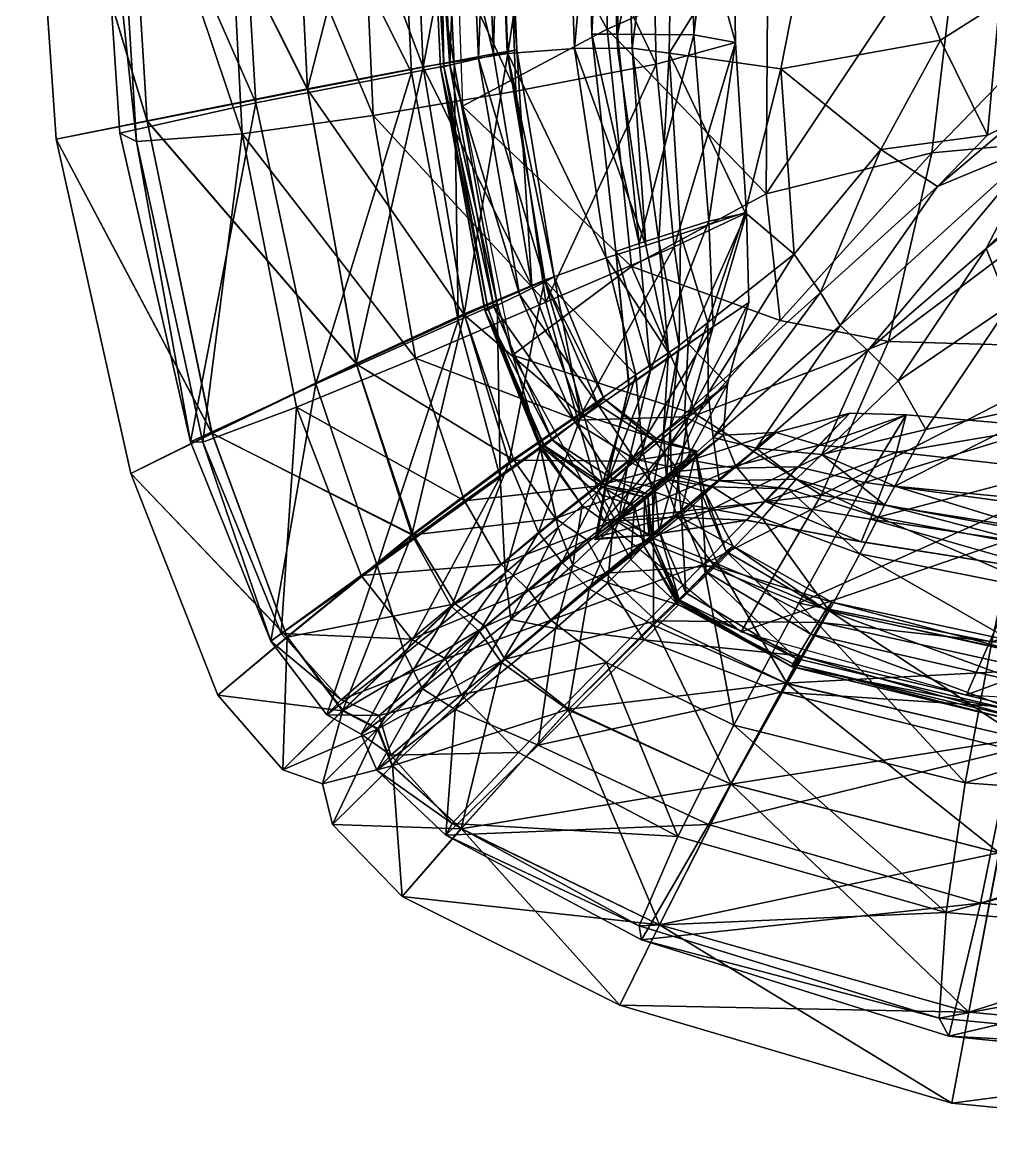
# Model space of a CAD drawing. Header units: centimetres. Extents: x -297 to 297, y -292 to 292.
# Drawn here: x -296.33 to -286.22, y -291.44 to -279.73 of the extents above; entities that cross this region are included whole.
import ezdxf

# ---------------------------------------------------------------- set-up
doc = ezdxf.new("R2010")
doc.units = ezdxf.units.CM
doc.layers.add('fabric', color=7, linetype='Continuous', true_color=0xe499b8)

msp = doc.modelspace()

# ---------------------------------------------------------------- meshes
at = {"layer": 'fabric', "color": 213, "true_color": 0xe158c7}
mesh = msp.add_polyface(dxfattribs=at)
corners = [(-292.191, -271.296, 201.486), (-292.146, -276.379, 200.921), (-292.146, -276.379, 210.553), (-292.191, -271.296, 211.243), (-292.191, -271.296, 189.473), (-292.146, -276.379, 189.075), (-292.146, -276.379, 176.753), (-292.191, -271.296, 176.959), (-292.191, -271.296, 164.869), (-292.146, -276.379, 164.869), (-292.832, -276.921, 225.271), (-292.868, -271.87, 226.101), (-294.273, -271.807, 225.261), (-294.241, -276.934, 224.418), (-291.303, -276.839, 225.52), (-292.146, -276.379, 216.23), (-292.191, -271.296, 216.988), (-292.109, -276.376, 218.998), (-292.154, -271.295, 219.788), (-295.435, -271.649, 223.676), (-295.393, -276.85, 222.827), (-295.643, -271.474, 222.079), (-295.59, -276.706, 221.232), (-294.133, -276.538, 220.37), (-294.184, -271.365, 221.203), (-292.456, -276.405, 220.005), (-292.502, -271.309, 220.821), (-292.146, -276.379, 154.331), (-292.191, -271.296, 154.126), (-292.043, -276.369, 143.711), (-292.087, -271.293, 143.383), (-295.336, -271.365, 116.19), (-295.284, -276.581, 116.343), (-293.551, -276.456, 117.836), (-293.597, -271.321, 117.683), (-296.329, -271.39, 114.199), (-296.273, -276.652, 114.352), (-291.997, -276.368, 219.902), (-291.821, -280.169, 219.358), (-292.041, -271.293, 220.707), (-292.352, -271.291, 118.181), (-292.309, -276.368, 118.334), (-291.564, -276.316, 118.378), (-292.352, -271.291, 110.214), (-292.31, -276.366, 110.367), (-293.551, -276.453, 110.865), (-293.597, -271.321, 110.712), (-295.284, -276.579, 112.36), (-295.336, -271.364, 112.207)]
mesh.append_faces([[corners[k] for k in face] for face in [(0, 1, 2), (2, 3, 0), (1, 0, 4), (4, 5, 1), (6, 7, 8), (8, 9, 6), (7, 6, 5), (5, 4, 7), (10, 11, 12), (12, 13, 10), (11, 10, 14), (15, 16, 3), (3, 2, 15), (16, 15, 17), (17, 18, 16), (19, 20, 13), (13, 12, 19), (20, 19, 21), (21, 22, 20), (23, 22, 21), (21, 24, 23), (25, 23, 24), (24, 26, 25), (27, 9, 8), (8, 28, 27), (29, 27, 28), (28, 30, 29), (31, 32, 33), (33, 34, 31), (32, 31, 35), (35, 36, 32), (25, 37, 38), (37, 25, 26), (26, 39, 37), (39, 18, 17), (40, 41, 42), (41, 40, 34), (34, 33, 41), (43, 44, 45), (45, 46, 43), (47, 36, 35), (35, 48, 47), (45, 47, 48), (48, 46, 45)]], dxfattribs={"vtx2": -1, "color": 213})
mesh = msp.add_polyface(dxfattribs=at)
corners = [(-291.303, -276.839, 225.52), (-291.344, -271.86, 226.335), (-292.868, -271.87, 226.101), (-289.824, -271.797, 226.106), (-289.789, -276.712, 225.299), (-288.933, -276.558, 224.427), (-288.962, -271.672, 225.232), (-291.929, -280.192, 218.464), (-292.109, -276.376, 218.998), (-292.146, -276.379, 216.23), (-290.382, -279.857, 219.55), (-290.481, -276.217, 220.104), (-290.481, -276.217, 220.352), (-290.515, -271.238, 221.174), (-290.239, -271.297, 221.888), (-290.206, -276.26, 221.069), (-290.382, -279.856, 219.795), (-289.381, -276.39, 222.722), (-289.411, -271.474, 223.533), (-289.318, -279.863, 222.178), (-290.116, -279.857, 220.514), (-291.865, -280.179, 143.932), (-292.043, -276.369, 143.711), (-291.734, -276.339, 131.578), (-291.776, -271.282, 131.295), (-292.087, -271.293, 143.383), (-291.464, -271.271, 121.68), (-291.424, -276.309, 121.867), (-291.567, -280.111, 131.768), (-292.146, -276.379, 154.331), (-291.26, -280.056, 110.486), (-291.409, -276.323, 110.367), (-290.699, -276.328, 110.369), (-290.742, -271.273, 110.215), (-290.285, -271.278, 110.669), (-290.239, -276.351, 110.824), (-290.564, -280.006, 110.486), (-288.544, -279.064, 223.228), (-288.424, -275.503, 224.065), (-290.236, -276.164, 222.237), (-290.177, -271.266, 223.152), (-291.837, -271.805, 221.202), (-291.866, -276.832, 220.356), (-290.224, -279.802, 221.551), (-290.085, -276.358, 112.186), (-290.132, -271.28, 112.031), (-289.608, -271.333, 113.394), (-289.519, -276.576, 113.556), (-289.963, -280.001, 112.302), (-290.114, -280.002, 110.94), (-291.997, -276.368, 219.902), (-292.041, -271.293, 220.707), (-291.409, -280.062, 118.477), (-291.564, -276.316, 118.378), (-292.309, -276.368, 118.334), (-291.45, -271.275, 110.214), (-292.31, -276.366, 110.367), (-292.144, -280.195, 110.486), (-291.318, -276.299, 118.511), (-291.357, -271.267, 118.358), (-291.167, -280.018, 118.611)]
mesh.append_faces([[corners[k] for k in face] for face in [(0, 1, 2), (3, 4, 5), (5, 6, 3), (4, 3, 1), (1, 0, 4), (7, 8, 9), (10, 11, 12), (13, 12, 11), (14, 15, 12), (16, 12, 15), (17, 18, 6), (6, 5, 17), (19, 17, 5), (20, 15, 17), (18, 17, 15), (15, 14, 18), (21, 22, 23), (24, 23, 22), (22, 25, 24), (26, 27, 23), (28, 23, 27), (29, 22, 21), (30, 31, 32), (33, 32, 31), (34, 35, 32), (36, 32, 35), (37, 38, 39), (40, 39, 38), (39, 40, 41), (41, 42, 39), (43, 39, 42), (44, 45, 46), (46, 47, 44), (48, 44, 47), (49, 35, 44), (45, 44, 35), (50, 8, 7), (8, 50, 51), (52, 53, 54), (55, 31, 56), (57, 56, 31), (58, 27, 26), (53, 58, 59), (58, 53, 52), (27, 58, 60)]], dxfattribs={"vtx2": -1, "color": 213})
mesh = msp.add_polyface(dxfattribs=at)
corners = [(-283.192, -280.291, 114.248), (-280.786, -280.599, 113.982), (-281.185, -281.278, 113.989), (-285.98, -276.077, 114.001), (-285.925, -279.287, 114.229), (-286.127, -279.528, 114.268), (-286.44, -276.407, 114.01), (-285.318, -275.673, 113.993), (-285.004, -278.353, 114.254), (-280.666, -277.444, 114.202), (-279.737, -278.56, 113.965), (-283.83, -278.014, 226.117), (-280.129, -277.75, 227.476), (-279.641, -273.988, 229.042), (-286.249, -274.859, 225.789), (-288.424, -275.503, 224.065), (-288.544, -279.064, 223.228), (-286.524, -278.459, 224.725), (-283.418, -274.323, 227.438), (-286.832, -281.094, 223.672), (-284.365, -280.87, 224.752), (-288.564, -281.523, 222.476), (-280.755, -280.725, 225.851), (-289.574, -280.055, 113.666), (-288.408, -280.218, 114.127), (-288.782, -281.717, 114.184), (-287.822, -277.23, 114.033), (-286.741, -279.918, 114.247), (-287.366, -281.061, 114.326), (-289.519, -276.576, 113.556), (-284.265, -280.129, 114.815), (-285.254, -281.221, 114.649), (-285.47, -281.315, 114.783), (-285.694, -280.997, 115.42), (-284.083, -281.24, 114.223), (-285.896, -280.568, 114.652), (-284.839, -279.531, 114.818), (-285.981, -280.775, 114.785), (-281.14, -276.862, 114.8), (-281.398, -276.555, 115.189), (-281.68, -276.27, 114.801), (-282.24, -275.722, 114.207), (-286.253, -280.911, 114.661)]
mesh.append_faces([[corners[k] for k in face] for face in [(0, 1, 2), (3, 4, 5), (5, 6, 3), (4, 3, 7), (7, 8, 4), (9, 10, 1), (1, 0, 9), (11, 12, 13), (14, 15, 16), (16, 17, 14), (17, 11, 18), (19, 20, 11), (11, 17, 19), (21, 19, 17), (17, 16, 21), (20, 22, 12), (12, 11, 20), (23, 24, 25), (26, 6, 5), (5, 27, 26), (24, 26, 27), (27, 28, 24), (26, 24, 23), (23, 29, 26), (30, 31, 32), (32, 33, 30), (31, 30, 0), (0, 34, 31), (35, 4, 8), (8, 36, 35), (37, 35, 36), (36, 33, 37), (35, 37, 5), (5, 4, 35), (38, 9, 0), (0, 30, 38), (39, 38, 30), (30, 33, 39), (40, 39, 33), (33, 36, 40), (41, 40, 36), (36, 8, 41), (42, 27, 5), (5, 37, 42), (28, 27, 42)]], dxfattribs={"vtx2": -1, "color": 213})
mesh = msp.add_polyface(dxfattribs=at)
corners = [(-289.789, -276.712, 225.299), (-289.71, -280.168, 224.754), (-288.884, -279.944, 223.891), (-288.933, -276.558, 224.427), (-291.303, -276.839, 225.52), (-291.177, -280.45, 224.957), (-289.524, -282.077, 224.453), (-288.769, -281.722, 223.61), (-290.865, -282.656, 224.626), (-290.131, -282.124, 219.503), (-290.131, -282.13, 219.266), (-290.382, -279.857, 219.55), (-290.382, -279.856, 219.795), (-289.889, -282.043, 220.219), (-290.116, -279.857, 220.514), (-289.163, -281.81, 221.893), (-289.318, -279.863, 222.178), (-290.481, -276.217, 220.352), (-290.206, -276.26, 221.069), (-289.381, -276.39, 222.722), (-291.865, -280.179, 143.932), (-291.567, -280.111, 131.768), (-291.138, -282.573, 131.861), (-291.269, -280.043, 121.99), (-290.869, -282.441, 122.045), (-291.424, -276.309, 121.867), (-290.232, -282.191, 110.576), (-290.878, -282.424, 110.583), (-291.26, -280.056, 110.486), (-290.564, -280.006, 110.486), (-289.82, -282.062, 111.024), (-290.114, -280.002, 110.94), (-290.699, -276.328, 110.369), (-290.239, -276.351, 110.824), (-290.224, -279.802, 221.551), (-289.97, -282.283, 221.027), (-288.564, -281.523, 222.476), (-288.544, -279.064, 223.228), (-291.733, -280.608, 219.786), (-290.236, -276.164, 222.237), (-291.866, -276.832, 220.356), (-288.782, -281.717, 114.184), (-289.457, -281.943, 113.742), (-289.574, -280.055, 113.666), (-289.519, -276.576, 113.556), (-289.963, -280.001, 112.302), (-290.085, -276.358, 112.186), (-289.682, -282.019, 112.384), (-291.011, -282.486, 118.518), (-291.409, -280.062, 118.477), (-292.143, -280.2, 118.433), (-290.778, -282.391, 118.653), (-291.167, -280.018, 118.611), (-291.318, -276.299, 118.511)]
mesh.append_faces([[corners[k] for k in face] for face in [(0, 1, 2), (2, 3, 0), (1, 0, 4), (4, 5, 1), (6, 7, 2), (2, 1, 6), (1, 5, 8), (9, 10, 11), (11, 12, 9), (13, 9, 12), (12, 14, 13), (15, 16, 2), (16, 15, 13), (13, 14, 16), (17, 12, 11), (18, 14, 12), (3, 2, 16), (19, 16, 14), (20, 21, 22), (21, 23, 24), (25, 23, 21), (26, 27, 28), (28, 29, 26), (30, 26, 29), (29, 31, 30), (32, 29, 28), (33, 31, 29), (34, 35, 36), (36, 37, 34), (35, 34, 38), (39, 34, 37), (40, 38, 34), (41, 42, 43), (44, 43, 45), (46, 45, 31), (47, 45, 43), (43, 42, 47), (45, 47, 30), (30, 31, 45), (48, 49, 50), (51, 24, 23), (23, 52, 51), (52, 49, 48), (49, 52, 53), (52, 23, 25)]], dxfattribs={"vtx2": -1, "color": 213})
mesh = msp.add_polyface(dxfattribs=at)
corners = [(-292.146, -276.379, 200.921), (-291.964, -280.202, 200.539), (-291.964, -280.201, 210.086), (-292.146, -276.379, 210.553), (-292.146, -276.379, 189.075), (-291.964, -280.202, 188.806), (-291.964, -280.202, 176.615), (-292.146, -276.379, 176.753), (-292.146, -276.379, 164.869), (-291.964, -280.202, 164.869), (-292.667, -280.706, 224.688), (-292.832, -276.921, 225.271), (-294.241, -276.934, 224.418), (-294.035, -280.895, 223.815), (-291.177, -280.45, 224.957), (-291.303, -276.839, 225.52), (-291.965, -280.2, 215.717), (-292.146, -276.379, 216.23), (-291.929, -280.192, 218.464), (-295.393, -276.85, 222.827), (-295.138, -280.976, 222.201), (-295.59, -276.706, 221.232), (-295.311, -280.889, 220.601), (-294.133, -276.538, 220.37), (-292.456, -276.405, 220.005), (-292.267, -280.255, 219.446), (-293.892, -280.572, 219.771), (-291.734, -276.339, 131.578), (-291.567, -280.111, 131.768), (-291.865, -280.179, 143.932), (-291.964, -280.202, 154.47), (-292.146, -276.379, 154.331), (-295.284, -276.581, 116.343), (-295.026, -280.763, 116.453), (-293.353, -280.433, 117.938), (-293.551, -276.456, 117.836), (-296.273, -276.652, 114.352), (-295.978, -280.952, 114.471), (-291.821, -280.169, 219.358), (-291.997, -276.368, 219.902), (-291.371, -282.668, 219.077), (-292.309, -276.368, 118.334), (-292.143, -280.2, 118.433), (-291.409, -280.062, 118.477), (-291.409, -276.323, 110.367), (-291.26, -280.056, 110.486), (-292.144, -280.195, 110.486), (-292.31, -276.366, 110.367), (-293.354, -280.428, 110.985), (-293.551, -276.453, 110.865), (-291.718, -282.776, 110.587), (-295.284, -276.579, 112.36), (-295.026, -280.76, 112.48)]
mesh.append_faces([[corners[k] for k in face] for face in [(0, 1, 2), (2, 3, 0), (1, 0, 4), (4, 5, 1), (6, 7, 8), (8, 9, 6), (7, 6, 5), (5, 4, 7), (10, 11, 12), (12, 13, 10), (11, 10, 14), (14, 15, 11), (16, 17, 3), (3, 2, 16), (17, 16, 18), (19, 20, 13), (13, 12, 19), (20, 19, 21), (21, 22, 20), (23, 24, 25), (25, 26, 23), (21, 23, 26), (26, 22, 21), (27, 28, 29), (29, 30, 31), (8, 31, 30), (30, 9, 8), (32, 33, 34), (34, 35, 32), (33, 32, 36), (36, 37, 33), (18, 38, 39), (38, 25, 24), (40, 38, 18), (41, 42, 43), (42, 41, 35), (35, 34, 42), (44, 45, 46), (47, 46, 48), (48, 49, 47), (50, 46, 45), (51, 49, 48), (48, 52, 51), (36, 51, 52), (52, 37, 36)]], dxfattribs={"vtx2": -1, "color": 213})
mesh = msp.add_polyface(dxfattribs=at)
corners = [(-289.378, -283.089, 224.166), (-288.745, -282.657, 223.4), (-288.769, -281.722, 223.61), (-288.232, -284.374, 224.227), (-287.532, -284.539, 224.502), (-287.102, -283.832, 223.665), (-287.69, -283.813, 223.477), (-288.57, -284.737, 220.145), (-288.007, -284.149, 221.806), (-287.201, -284.221, 221.944), (-288.884, -279.944, 223.891), (-289.163, -281.81, 221.893), (-289.116, -282.914, 221.747), (-286.832, -281.094, 223.672), (-288.564, -281.523, 222.476), (-288.417, -282.847, 221.931), (-287.284, -283.064, 222.494), (-289.287, -283.83, 220.811), (-287.99, -284.671, 221.052), (-289.97, -282.283, 221.027), (-286.894, -283.983, 114.178), (-287.218, -284.576, 113.734), (-287.982, -284.246, 113.925), (-287.183, -283.477, 114.365), (-288.27, -282.152, 114.371), (-288.782, -281.717, 114.184), (-288.408, -280.218, 114.127), (-287.366, -281.061, 114.326), (-289.171, -282.868, 113.932), (-288.897, -284.387, 223.702), (-288.457, -284.015, 223.126), (-289.351, -284.304, 223.367), (-289.013, -284.045, 222.897), (-288.884, -284.365, 221.654), (-287.501, -283.161, 114.876), (-288.666, -284.181, 114.388), (-287.791, -282.9, 115.213), (-289.115, -284.07, 114.689), (-285.694, -280.997, 115.42), (-286.266, -282.094, 114.844), (-287.994, -282.555, 114.879), (-286.774, -281.445, 114.847), (-289.17, -283.604, 114.392), (-286.253, -280.911, 114.661), (-289.055, -284.521, 113.015), (-288.248, -284.503, 112.568)]
mesh.append_faces([[corners[k] for k in face] for face in [(0, 1, 2), (3, 4, 5), (5, 6, 3), (7, 8, 9), (5, 9, 8), (8, 6, 5), (10, 2, 11), (12, 11, 2), (2, 1, 12), (13, 14, 15), (15, 16, 13), (17, 18, 16), (16, 15, 17), (15, 14, 19), (20, 21, 22), (22, 23, 20), (24, 25, 26), (26, 27, 24), (25, 24, 28), (29, 3, 6), (6, 30, 29), (31, 29, 30), (30, 32, 31), (33, 8, 7), (32, 30, 33), (8, 33, 30), (30, 6, 8), (34, 23, 22), (22, 35, 34), (36, 34, 35), (35, 37, 36), (34, 36, 38), (23, 34, 39), (40, 24, 27), (27, 41, 40), (36, 40, 41), (40, 36, 37), (37, 42, 40), (24, 40, 42), (42, 28, 24), (43, 41, 27), (37, 35, 44), (45, 44, 35), (35, 22, 45)]], dxfattribs={"vtx2": -1, "color": 213})
mesh = msp.add_polyface(dxfattribs=at)
corners = [(-291.497, -282.747, 200.341), (-291.497, -282.747, 188.666), (-290.879, -284.155, 188.606), (-291.497, -282.745, 209.844), (-290.879, -284.155, 200.256), (-290.879, -284.155, 176.512), (-291.497, -282.747, 176.543), (-291.497, -282.747, 164.869), (-290.529, -283.888, 224.28), (-290.865, -282.656, 224.626), (-292.225, -283.239, 224.336), (-289.524, -282.077, 224.453), (-289.71, -280.168, 224.754), (-289.378, -283.089, 224.166), (-288.769, -281.722, 223.61), (-290.904, -284.167, 215.264), (-291.499, -282.74, 215.451), (-290.921, -284.175, 217.962), (-291.468, -282.719, 218.187), (-290.131, -282.124, 219.503), (-289.889, -282.043, 220.219), (-289.772, -283.368, 220.111), (-289.993, -283.526, 219.398), (-290.131, -282.13, 219.266), (-289.997, -283.536, 219.147), (-289.163, -281.81, 221.893), (-289.116, -282.914, 221.747), (-291.138, -282.573, 131.861), (-291.407, -282.703, 144.046), (-291.865, -280.179, 143.932), (-290.869, -282.441, 122.045), (-291.567, -280.111, 131.768), (-290.322, -283.723, 122.049), (-290.558, -283.907, 131.902), (-291.497, -282.747, 154.542), (-290.798, -284.093, 144.097), (-290.878, -284.155, 154.575), (-290.232, -282.191, 110.576), (-289.82, -282.062, 111.024), (-289.584, -283.183, 111.225), (-289.922, -283.413, 110.804), (-290.878, -282.424, 110.583), (-290.478, -283.795, 110.837), (-289.97, -282.283, 221.027), (-289.287, -283.83, 220.811), (-288.417, -282.847, 221.931), (-291.733, -280.608, 219.786), (-291.211, -283.207, 219.451), (-289.171, -282.868, 113.932), (-289.457, -281.943, 113.742), (-288.782, -281.717, 114.184), (-289.472, -283.106, 112.575), (-289.682, -282.019, 112.384), (-290.918, -284.178, 218.897), (-291.371, -282.668, 219.077), (-290.5, -283.825, 118.407), (-291.011, -282.486, 118.518), (-291.714, -282.789, 118.474), (-291.26, -280.056, 110.486), (-291.718, -282.776, 110.587), (-291.245, -284.326, 110.846), (-290.778, -282.391, 118.653), (-291.167, -280.018, 118.611), (-290.255, -283.663, 118.599), (-288.967, -283.512, 223.076), (-288.745, -282.657, 223.4), (-289.38, -283.859, 221.617)]
mesh.append_faces([[corners[k] for k in face] for face in [(0, 1, 2), (3, 0, 4), (5, 6, 7), (2, 1, 6), (8, 9, 10), (9, 11, 12), (11, 9, 8), (8, 13, 11), (14, 11, 13), (15, 16, 3), (17, 18, 16), (19, 20, 21), (21, 22, 19), (23, 19, 22), (22, 24, 23), (25, 26, 21), (21, 20, 25), (27, 28, 29), (30, 27, 31), (27, 30, 32), (28, 27, 33), (34, 28, 35), (7, 34, 36), (37, 38, 39), (39, 40, 37), (41, 37, 40), (40, 42, 41), (43, 44, 45), (46, 47, 43), (44, 43, 47), (48, 49, 50), (51, 52, 49), (49, 48, 51), (52, 51, 39), (39, 38, 52), (53, 54, 18), (55, 56, 57), (58, 41, 59), (60, 59, 41), (56, 61, 62), (61, 56, 55), (30, 61, 63), (63, 32, 30), (64, 65, 13), (66, 26, 65)]], dxfattribs={"vtx2": -1, "color": 213})
mesh = msp.add_polyface(dxfattribs=at)
corners = [(-291.497, -282.747, 200.341), (-291.497, -282.745, 209.844), (-291.964, -280.201, 210.086), (-291.964, -280.202, 200.539), (-291.497, -282.747, 188.666), (-291.964, -280.202, 188.806), (-291.497, -282.747, 176.543), (-291.964, -280.202, 176.615), (-291.964, -280.202, 164.869), (-291.497, -282.747, 164.869), (-292.225, -283.239, 224.336), (-292.667, -280.706, 224.688), (-294.035, -280.895, 223.815), (-293.466, -283.751, 223.431), (-290.865, -282.656, 224.626), (-291.177, -280.45, 224.957), (-291.499, -282.74, 215.451), (-291.965, -280.2, 215.717), (-291.468, -282.719, 218.187), (-291.929, -280.192, 218.464), (-294.445, -284.118, 221.761), (-295.138, -280.976, 222.201), (-294.575, -284.112, 220.139), (-295.311, -280.889, 220.601), (-293.892, -280.572, 219.771), (-293.267, -283.507, 219.377), (-292.267, -280.255, 219.446), (-291.78, -282.845, 219.136), (-291.497, -282.747, 154.542), (-291.964, -280.202, 154.47), (-291.407, -282.703, 144.046), (-291.865, -280.179, 143.932), (-295.026, -280.763, 116.453), (-294.349, -284.028, 116.527), (-292.841, -283.302, 117.987), (-293.353, -280.433, 117.938), (-295.978, -280.952, 114.471), (-295.198, -284.443, 114.567), (-291.821, -280.169, 219.358), (-291.371, -282.668, 219.077), (-292.143, -280.2, 118.433), (-291.714, -282.789, 118.474), (-291.011, -282.486, 118.518), (-292.144, -280.195, 110.486), (-291.718, -282.776, 110.587), (-292.844, -283.294, 111.088), (-293.354, -280.428, 110.985), (-294.35, -284.024, 112.584), (-295.026, -280.76, 112.48)]
mesh.append_faces([[corners[k] for k in face] for face in [(0, 1, 2), (2, 3, 0), (4, 0, 3), (3, 5, 4), (6, 7, 8), (8, 9, 6), (7, 6, 4), (4, 5, 7), (10, 11, 12), (12, 13, 10), (11, 10, 14), (14, 15, 11), (16, 17, 2), (2, 1, 16), (17, 16, 18), (18, 19, 17), (20, 13, 12), (12, 21, 20), (22, 20, 21), (21, 23, 22), (24, 25, 22), (22, 23, 24), (25, 24, 26), (26, 27, 25), (28, 9, 8), (8, 29, 28), (30, 28, 29), (29, 31, 30), (32, 33, 34), (34, 35, 32), (33, 32, 36), (36, 37, 33), (38, 39, 27), (27, 26, 38), (19, 18, 39), (40, 41, 42), (41, 40, 35), (35, 34, 41), (43, 44, 45), (45, 46, 43), (47, 37, 36), (36, 48, 47), (45, 47, 48), (48, 46, 45)]], dxfattribs={"vtx2": -1, "color": 213})
mesh = msp.add_polyface(dxfattribs=at)
corners = [(-287.532, -284.539, 224.502), (-285.894, -284.76, 224.792), (-285.639, -283.957, 223.924), (-287.102, -283.832, 223.665), (-276.898, -284.196, 225.333), (-282.248, -284.072, 224.486), (-282.415, -284.918, 225.363), (-282.065, -284.537, 222.788), (-285.531, -284.408, 222.221), (-287.201, -284.221, 221.944), (-276.384, -281.847, 113.83), (-281.545, -281.734, 113.999), (-281.185, -281.278, 113.989), (-284.083, -281.24, 114.223), (-284.341, -281.45, 114.262), (-283.192, -280.291, 114.248), (-284.365, -280.87, 224.752), (-286.832, -281.094, 223.672), (-287.284, -283.064, 222.494), (-285, -283.13, 223.272), (-280.755, -280.725, 225.851), (-281.438, -283.12, 224.14), (-276.33, -283.167, 225.191), (-282.098, -285.143, 222.317), (-285.715, -285.033, 221.603), (-287.99, -284.671, 221.052), (-282.475, -283.104, 114.022), (-282.054, -284.736, 113.543), (-285.471, -284.748, 113.657), (-285.436, -283.67, 114.119), (-284.816, -282.087, 114.241), (-286.024, -282.691, 114.322), (-276.634, -283.328, 113.836), (-276.546, -284.874, 113.376), (-286.894, -283.983, 114.178), (-287.183, -283.477, 114.365), (-287.218, -284.576, 113.734), (-285.254, -281.221, 114.649), (-285.47, -281.315, 114.783), (-285.664, -281.611, 114.659), (-286.266, -282.094, 114.844), (-285.694, -280.997, 115.42), (-287.501, -283.161, 114.876), (-286.774, -281.445, 114.847), (-287.791, -282.9, 115.213), (-286.253, -280.911, 114.661), (-285.981, -280.775, 114.785)]
mesh.append_faces([[corners[k] for k in face] for face in [(0, 1, 2), (2, 3, 0), (4, 5, 6), (5, 2, 1), (7, 8, 2), (2, 5, 7), (9, 3, 2), (2, 8, 9), (10, 11, 12), (13, 12, 11), (11, 14, 13), (12, 13, 15), (16, 17, 18), (18, 19, 16), (20, 16, 19), (19, 21, 20), (22, 21, 23), (21, 19, 24), (25, 24, 19), (19, 18, 25), (26, 27, 28), (28, 29, 26), (30, 26, 29), (29, 31, 30), (26, 30, 14), (14, 11, 26), (32, 26, 11), (33, 27, 26), (34, 35, 31), (31, 29, 34), (36, 34, 29), (29, 28, 36), (37, 13, 14), (14, 38, 37), (39, 30, 31), (31, 40, 39), (38, 39, 40), (40, 41, 38), (39, 38, 14), (14, 30, 39), (41, 40, 42), (40, 31, 35), (43, 41, 44), (43, 45, 46), (46, 41, 43)]], dxfattribs={"vtx2": -1, "color": 213})
mesh = msp.add_polyface(dxfattribs=at)
corners = [(-290.879, -284.155, 188.606), (-290.879, -284.155, 200.256), (-291.497, -282.747, 200.341), (-290.885, -284.158, 209.722), (-291.497, -282.745, 209.844), (-291.497, -282.747, 164.869), (-290.879, -284.155, 164.869), (-290.879, -284.155, 176.512), (-291.497, -282.747, 176.543), (-291.712, -284.731, 223.977), (-292.225, -283.239, 224.336), (-293.466, -283.751, 223.431), (-292.791, -285.509, 223.093), (-290.529, -283.888, 224.28), (-290.904, -284.167, 215.264), (-291.499, -282.74, 215.451), (-290.921, -284.175, 217.962), (-294.445, -284.118, 221.761), (-294.575, -284.112, 220.139), (-293.736, -286.197, 219.898), (-293.628, -286.115, 221.464), (-293.267, -283.507, 219.377), (-292.626, -285.405, 219.206), (-291.78, -282.845, 219.136), (-291.339, -284.484, 219), (-290.322, -283.723, 122.049), (-290.558, -283.907, 131.902), (-291.138, -282.573, 131.861), (-290.798, -284.093, 144.097), (-291.407, -282.703, 144.046), (-290.878, -284.155, 154.575), (-291.497, -282.747, 154.542), (-292.249, -285.085, 117.854), (-292.841, -283.302, 117.987), (-294.349, -284.028, 116.527), (-293.566, -286.155, 116.479), (-295.198, -284.443, 114.567), (-291.371, -282.668, 219.077), (-290.918, -284.178, 218.897), (-291.468, -282.719, 218.187), (-291.714, -282.789, 118.474), (-291.196, -284.304, 118.327), (-290.5, -283.825, 118.407), (-290.878, -282.424, 110.583), (-290.478, -283.795, 110.837), (-291.245, -284.326, 110.846), (-291.718, -282.776, 110.587), (-292.262, -285.085, 111.32), (-292.844, -283.294, 111.088), (-294.35, -284.024, 112.584), (-293.566, -286.151, 112.748), (-290.243, -284.567, 200.213), (-290.267, -284.587, 209.615), (-290.243, -284.567, 176.496), (-291.33, -285.393, 223.375), (-290.334, -284.578, 223.667), (-290.337, -284.646, 214.987), (-290.483, -284.777, 217.582), (-290.736, -285.01, 218.653), (-291.289, -285.483, 218.964), (-290.761, -284.914, 117.863), (-290.94, -285.061, 111.438)]
mesh.append_faces([[corners[k] for k in face] for face in [(0, 1, 2), (1, 3, 4), (5, 6, 7), (8, 7, 0), (9, 10, 11), (11, 12, 9), (10, 9, 13), (4, 3, 14), (15, 14, 16), (17, 18, 19), (11, 17, 20), (19, 18, 21), (22, 21, 23), (23, 24, 22), (25, 26, 27), (26, 28, 29), (28, 30, 31), (30, 6, 5), (32, 33, 34), (35, 34, 36), (37, 38, 24), (24, 23, 37), (39, 16, 38), (40, 41, 42), (41, 40, 33), (33, 32, 41), (43, 44, 45), (46, 45, 47), (47, 48, 46), (49, 48, 47), (36, 49, 50), (51, 1, 0), (52, 3, 1), (53, 7, 6), (9, 54, 55), (55, 13, 9), (56, 14, 3), (57, 16, 14), (58, 38, 16), (16, 57, 58), (38, 58, 59), (59, 24, 38), (60, 41, 32), (61, 45, 44)]], dxfattribs={"vtx2": -1, "color": 213})
mesh = msp.add_polyface(dxfattribs=at)
corners = [(-291.211, -283.207, 219.451), (-290.256, -284.935, 219.35), (-289.287, -283.83, 220.811), (-290.5, -283.825, 118.407), (-290.255, -283.663, 118.599), (-290.778, -282.391, 118.653), (-290.879, -284.155, 188.606), (-290.243, -284.567, 188.576), (-290.243, -284.567, 200.213), (-289.8, -284.66, 200.204), (-289.834, -284.692, 209.567), (-290.267, -284.587, 209.615), (-290.879, -284.155, 200.256), (-290.879, -284.155, 164.869), (-290.243, -284.567, 164.87), (-290.243, -284.567, 176.496), (-289.8, -284.66, 176.493), (-289.8, -284.66, 188.57), (-290.879, -284.155, 176.512), (-290.141, -284.931, 223.299), (-290.334, -284.578, 223.667), (-291.33, -285.393, 223.375), (-290.529, -283.888, 224.28), (-289.416, -283.851, 223.663), (-290.885, -284.158, 209.722), (-290.337, -284.646, 214.987), (-289.936, -284.787, 214.828), (-290.165, -285.004, 217.355), (-290.483, -284.777, 217.582), (-290.904, -284.167, 215.264), (-290.331, -285.123, 219.439), (-290.234, -284.565, 219.405), (-290.015, -284.381, 220.117), (-290.105, -284.94, 220.153), (-290.349, -285.138, 219.075), (-290.245, -284.579, 219.087), (-289.993, -283.526, 219.398), (-289.997, -283.536, 219.147), (-289.938, -284.296, 131.933), (-290.558, -283.907, 131.902), (-290.322, -283.723, 122.049), (-290.167, -284.499, 144.13), (-290.798, -284.093, 144.097), (-290.243, -284.567, 154.595), (-290.878, -284.155, 154.575), (-289.8, -284.66, 154.602), (-289.8, -284.66, 164.871), (-290.081, -284.898, 111.799), (-290.27, -284.537, 111.424), (-289.853, -284.199, 111.333), (-290.478, -283.795, 110.837), (-289.922, -283.413, 110.804), (-290.761, -284.914, 117.863), (-290.435, -285.136, 117.552), (-289.636, -284.492, 117.803), (-290.006, -284.317, 118.046), (-291.196, -284.304, 118.327), (-290.94, -285.061, 111.438), (-290.697, -285.372, 111.817), (-289.705, -284.081, 118.412), (-289.727, -284.106, 122.021)]
mesh.append_faces([[corners[k] for k in face] for face in [(0, 1, 2), (3, 4, 5), (6, 7, 8), (9, 8, 7), (10, 11, 8), (12, 8, 11), (13, 14, 15), (16, 15, 14), (17, 7, 15), (18, 15, 7), (7, 6, 18), (19, 20, 21), (22, 20, 23), (24, 11, 25), (26, 25, 11), (25, 26, 27), (27, 28, 25), (29, 25, 28), (30, 31, 32), (32, 33, 30), (31, 30, 34), (34, 35, 31), (36, 31, 35), (35, 37, 36), (38, 39, 40), (39, 38, 41), (41, 42, 39), (43, 44, 42), (42, 41, 43), (45, 43, 41), (46, 14, 43), (44, 43, 14), (14, 13, 44), (47, 48, 49), (48, 50, 51), (52, 53, 54), (54, 55, 52), (56, 52, 55), (55, 3, 56), (50, 48, 57), (58, 57, 48), (48, 47, 58), (59, 4, 3), (3, 55, 59), (60, 40, 4)]], dxfattribs={"vtx2": -1, "color": 213})
mesh = msp.add_polyface(dxfattribs=at)
corners = [(-287.99, -284.671, 221.052), (-289.287, -283.83, 220.811), (-290.256, -284.935, 219.35), (-289.416, -283.851, 223.663), (-289.378, -283.089, 224.166), (-290.529, -283.888, 224.28), (-289.351, -284.304, 223.367), (-290.334, -284.578, 223.667), (-289.013, -284.045, 222.897), (-288.967, -283.512, 223.076), (-288.884, -284.365, 221.654), (-289.465, -284.419, 221.566), (-290.234, -284.565, 219.405), (-289.993, -283.526, 219.398), (-289.772, -283.368, 220.111), (-290.015, -284.381, 220.117), (-288.745, -282.657, 223.4), (-289.38, -283.859, 221.617), (-290.105, -284.94, 220.153), (-289.116, -282.914, 221.747), (-290.322, -283.723, 122.049), (-289.727, -284.106, 122.021), (-289.938, -284.296, 131.933), (-289.496, -284.389, 131.945), (-289.295, -284.209, 121.998), (-289.724, -284.592, 144.141), (-290.167, -284.499, 144.13), (-289.452, -284.838, 131.93), (-289.853, -284.199, 111.333), (-289.922, -283.413, 110.804), (-289.584, -283.183, 111.225), (-289.635, -284.015, 111.69), (-289.748, -284.628, 111.671), (-289.604, -284.502, 111.988), (-290.27, -284.537, 111.424), (-289.562, -283.954, 113.019), (-289.472, -283.106, 112.575), (-289.171, -282.868, 113.932), (-289.17, -283.604, 114.392), (-289.556, -284.46, 113.304), (-289.115, -284.07, 114.689), (-289.123, -284.585, 111.686), (-289.055, -284.521, 113.015), (-289.299, -284.213, 118.285), (-289.705, -284.081, 118.412), (-290.006, -284.317, 118.046), (-289.636, -284.492, 117.803), (-290.255, -283.663, 118.599), (-289.208, -284.632, 118.411), (-289.239, -284.649, 122.019)]
mesh.append_faces([[corners[k] for k in face] for face in [(0, 1, 2), (3, 4, 5), (6, 3, 7), (3, 6, 8), (8, 9, 3), (4, 3, 9), (10, 11, 8), (12, 13, 14), (14, 15, 12), (16, 9, 17), (11, 17, 9), (9, 8, 11), (17, 11, 18), (18, 15, 17), (19, 17, 15), (15, 14, 19), (20, 21, 22), (23, 22, 21), (21, 24, 23), (22, 23, 25), (25, 26, 22), (27, 23, 24), (28, 29, 30), (30, 31, 28), (32, 28, 31), (31, 33, 32), (29, 28, 34), (35, 36, 37), (37, 38, 35), (39, 35, 38), (38, 40, 39), (35, 39, 33), (33, 31, 35), (36, 35, 31), (31, 30, 36), (41, 33, 39), (42, 39, 40), (43, 44, 45), (45, 46, 43), (44, 43, 24), (24, 21, 44), (47, 44, 21), (43, 48, 49), (49, 24, 43), (48, 43, 46)]], dxfattribs={"vtx2": -1, "color": 213})
mesh = msp.add_polyface(dxfattribs=at)
corners = [(-293.736, -286.197, 219.898), (-293.628, -286.115, 221.464), (-294.445, -284.118, 221.761), (-292.791, -285.509, 223.093), (-293.466, -283.751, 223.431), (-293.267, -283.507, 219.377), (-292.626, -285.405, 219.206), (-294.349, -284.028, 116.527), (-293.566, -286.155, 116.479), (-292.249, -285.085, 117.854), (-295.198, -284.443, 114.567), (-294.29, -286.76, 114.633), (-292.262, -285.085, 111.32), (-293.566, -286.151, 112.748), (-294.35, -284.024, 112.584), (-291.33, -285.393, 223.375), (-291.712, -284.731, 223.977), (-292.265, -286.176, 222.628), (-291.042, -285.662, 223.017), (-291.911, -286.381, 222.365), (-290.81, -285.976, 223.387), (-291.747, -286.756, 222.635), (-293, -286.807, 221.263), (-293.151, -286.966, 219.93), (-292.337, -286.33, 219.276), (-291.339, -284.484, 219), (-291.289, -285.483, 218.964), (-292.15, -286.693, 219.374), (-291.229, -285.968, 218.972), (-291.812, -286.911, 219.283), (-290.762, -286.065, 218.973), (-291.29, -286.383, 117.407), (-291.497, -286.044, 117.107), (-292.621, -287.114, 116.048), (-292.988, -286.924, 116.226), (-291.809, -285.805, 117.408), (-290.736, -285.01, 218.653), (-290.245, -285.487, 117.862), (-290.761, -284.914, 117.863), (-290.435, -285.136, 117.552), (-290.94, -285.061, 111.438), (-290.697, -285.372, 111.817), (-291.555, -286.094, 112.151), (-291.85, -285.834, 111.828), (-291.245, -284.326, 110.846), (-291.327, -286.418, 111.827), (-292.465, -287.494, 113.046), (-292.985, -286.918, 113.047), (-292.615, -287.107, 113.23)]
mesh.append_faces([[corners[k] for k in face] for face in [(0, 1, 2), (1, 3, 4), (5, 6, 0), (7, 8, 9), (10, 11, 8), (12, 13, 14), (13, 11, 10), (15, 16, 3), (3, 17, 15), (18, 15, 17), (17, 19, 18), (20, 18, 19), (19, 21, 20), (22, 1, 0), (0, 23, 22), (19, 17, 22), (1, 22, 17), (17, 3, 1), (24, 6, 25), (25, 26, 24), (27, 24, 26), (26, 28, 27), (6, 24, 23), (23, 0, 6), (29, 27, 28), (28, 30, 29), (31, 32, 33), (34, 8, 11), (32, 35, 34), (8, 34, 35), (35, 9, 8), (28, 26, 36), (32, 31, 37), (9, 35, 38), (35, 32, 39), (40, 41, 42), (42, 43, 40), (44, 40, 43), (43, 12, 44), (45, 42, 41), (42, 45, 46), (47, 13, 12), (12, 43, 47), (48, 47, 43), (43, 42, 48)]], dxfattribs={"vtx2": -1, "color": 213})
mesh = msp.add_polyface(dxfattribs=at)
corners = [(-286.484, -287.674, 224.753), (-286.206, -286.204, 225.007), (-288.221, -285.799, 224.668), (-285.894, -284.76, 224.792), (-287.532, -284.539, 224.502), (-282.415, -284.918, 225.363), (-282.248, -284.072, 224.486), (-282.55, -286.429, 225.596), (-281.874, -285.657, 220.183), (-285.501, -285.487, 219.607), (-285.499, -285.487, 219.853), (-281.874, -285.657, 220.432), (-285.506, -285.217, 220.568), (-281.921, -285.377, 221.145), (-285.531, -284.408, 222.221), (-287.571, -285.157, 219.543), (-287.578, -285.156, 219.305), (-287.474, -284.923, 220.262), (-287.201, -284.221, 221.944), (-288.095, -286.123, 131.849), (-285.828, -286.645, 131.748), (-285.915, -286.935, 143.909), (-288.248, -286.377, 144.031), (-287.939, -285.87, 122.037), (-285.74, -286.355, 121.977), (-282.005, -286.587, 121.849), (-281.997, -286.577, 110.353), (-285.72, -286.352, 110.475), (-285.591, -285.682, 110.475), (-281.952, -285.879, 110.355), (-285.51, -285.251, 110.93), (-287.584, -285.285, 110.567), (-287.904, -285.88, 110.574), (-287.39, -284.901, 111.016), (-282.098, -285.143, 222.317), (-285.715, -285.033, 221.603), (-286.47, -286.757, 219.841), (-282.747, -286.979, 220.437), (-287.99, -284.671, 221.052), (-288.824, -286.097, 219.479), (-287.982, -284.246, 113.925), (-287.218, -284.576, 113.734), (-287.326, -284.773, 112.376), (-285.483, -285.108, 112.292), (-285.471, -284.748, 113.657), (-281.914, -285.281, 112.173), (-281.924, -285.43, 110.811), (-285.753, -286.494, 118.467), (-287.99, -286, 118.512), (-288.356, -286.636, 118.467), (-285.893, -287.213, 110.475), (-285.708, -286.256, 118.601), (-287.878, -285.787, 118.646), (-281.991, -286.482, 118.497), (-282.007, -286.728, 118.363)]
mesh.append_faces([[corners[k] for k in face] for face in [(0, 1, 2), (3, 4, 2), (2, 1, 3), (3, 5, 6), (5, 3, 1), (1, 7, 5), (8, 9, 10), (11, 10, 12), (13, 12, 14), (15, 10, 9), (9, 16, 15), (10, 15, 17), (17, 12, 10), (17, 18, 14), (14, 12, 17), (19, 20, 21), (21, 22, 19), (20, 19, 23), (23, 24, 20), (20, 24, 25), (26, 27, 28), (29, 28, 30), (31, 28, 27), (27, 32, 31), (28, 31, 33), (33, 30, 28), (34, 35, 36), (36, 37, 34), (35, 38, 39), (39, 36, 35), (40, 41, 42), (43, 42, 41), (41, 44, 43), (42, 43, 30), (30, 33, 42), (45, 43, 44), (46, 30, 43), (47, 48, 49), (32, 27, 50), (51, 52, 48), (48, 47, 51), (52, 51, 24), (24, 23, 52), (24, 51, 53), (51, 47, 54)]], dxfattribs={"vtx2": -1, "color": 213})
mesh = msp.add_polyface(dxfattribs=at)
corners = [(-290.243, -284.567, 188.576), (-289.8, -284.66, 188.57), (-289.8, -284.66, 200.204), (-290.243, -284.567, 200.213), (-289.834, -284.692, 209.567), (-290.243, -284.567, 164.87), (-289.8, -284.66, 164.871), (-289.8, -284.66, 176.493), (-290.243, -284.567, 176.496), (-289.756, -285.111, 200.219), (-289.777, -285.133, 209.622), (-289.756, -285.111, 188.58), (-289.756, -285.111, 176.498), (-289.756, -285.111, 164.87), (-290.334, -284.578, 223.667), (-290.141, -284.931, 223.299), (-289.351, -284.304, 223.367), (-288.897, -284.387, 223.702), (-289.813, -285.151, 223.687), (-289.217, -285.39, 224.316), (-288.232, -284.374, 224.227), (-290.267, -284.587, 209.615), (-289.936, -284.787, 214.828), (-289.84, -285.2, 214.995), (-289.764, -285.084, 219.417), (-288.766, -284.933, 219.423), (-288.78, -284.934, 219.171), (-290.105, -284.94, 220.153), (-289.535, -284.9, 220.136), (-289.465, -284.419, 221.566), (-288.884, -284.365, 221.654), (-290.167, -284.499, 144.13), (-289.724, -284.592, 144.141), (-289.8, -284.66, 154.602), (-290.243, -284.567, 154.595), (-289.496, -284.389, 131.945), (-289.452, -284.838, 131.93), (-289.68, -285.043, 144.127), (-289.295, -284.209, 121.998), (-289.239, -284.649, 122.019), (-289.19, -285.472, 131.895), (-289.756, -285.111, 154.593), (-289.748, -284.628, 111.671), (-289.33, -284.778, 111.328), (-289.738, -285.125, 111.419), (-290.081, -284.898, 111.799), (-289.604, -284.502, 111.988), (-289.123, -284.585, 111.686), (-289.853, -284.199, 111.333), (-289.556, -284.46, 113.304), (-289.055, -284.521, 113.015), (-289.496, -284.88, 118.045), (-289.636, -284.492, 117.803), (-290.435, -285.136, 117.552), (-289.208, -284.632, 118.411), (-288.908, -285.202, 118.595), (-288.98, -285.259, 122.045)]
mesh.append_faces([[corners[k] for k in face] for face in [(0, 1, 2), (3, 2, 4), (5, 6, 7), (8, 7, 1), (2, 9, 10), (10, 4, 2), (9, 2, 1), (1, 11, 9), (7, 12, 11), (11, 1, 7), (12, 7, 6), (6, 13, 12), (14, 15, 16), (17, 16, 15), (15, 18, 17), (18, 19, 20), (21, 4, 22), (23, 22, 4), (4, 10, 23), (24, 25, 26), (27, 28, 24), (25, 24, 28), (29, 30, 28), (28, 27, 29), (31, 32, 33), (34, 33, 6), (35, 36, 37), (37, 32, 35), (38, 39, 36), (40, 36, 39), (33, 41, 13), (13, 6, 33), (41, 33, 32), (32, 37, 41), (42, 43, 44), (44, 45, 42), (43, 42, 46), (46, 47, 43), (48, 42, 45), (49, 50, 47), (51, 52, 53), (54, 55, 56), (56, 39, 54), (52, 51, 54), (55, 54, 51)]], dxfattribs={"vtx2": -1, "color": 213})
mesh = msp.add_polyface(dxfattribs=at)
corners = [(-289.47, -285.764, 200.269), (-288.299, -286.462, 200.366), (-288.297, -286.462, 209.874), (-289.47, -285.764, 188.616), (-288.299, -286.462, 188.684), (-288.299, -286.462, 176.552), (-288.299, -286.462, 164.869), (-289.47, -285.764, 176.517), (-288.901, -287.072, 224.379), (-288.221, -285.799, 224.668), (-289.217, -285.39, 224.316), (-287.532, -284.539, 224.502), (-288.232, -284.374, 224.227), (-288.291, -286.465, 215.485), (-288.266, -286.438, 218.223), (-289.485, -285.81, 217.982), (-289.481, -285.79, 215.282), (-288.766, -284.933, 219.423), (-287.571, -285.157, 219.543), (-287.578, -285.156, 219.305), (-288.78, -284.934, 219.171), (-288.57, -284.737, 220.145), (-287.474, -284.923, 220.262), (-287.201, -284.221, 221.944), (-289.19, -285.472, 131.895), (-288.095, -286.123, 131.849), (-288.248, -286.377, 144.031), (-289.4, -285.691, 144.089), (-288.98, -285.259, 122.045), (-287.939, -285.87, 122.037), (-288.299, -286.462, 154.533), (-289.47, -285.764, 164.869), (-289.47, -285.764, 154.57), (-288.606, -284.91, 110.796), (-287.584, -285.285, 110.567), (-287.904, -285.88, 110.574), (-289.069, -285.393, 110.829), (-288.338, -284.604, 111.217), (-287.39, -284.901, 111.016), (-290.256, -284.935, 219.35), (-288.824, -286.097, 219.479), (-287.99, -284.671, 221.052), (-287.326, -284.773, 112.376), (-288.248, -284.503, 112.568), (-287.982, -284.246, 113.925), (-288.206, -286.35, 219.115), (-288.408, -286.73, 219.175), (-289.838, -286.183, 219.022), (-289.478, -285.817, 218.919), (-289.711, -285.982, 118.324), (-288.356, -286.636, 118.467), (-287.99, -286, 118.512), (-289.107, -285.408, 118.403), (-288.345, -286.64, 110.579), (-287.878, -285.787, 118.646), (-288.908, -285.202, 118.595), (-288.897, -284.387, 223.702), (-289.813, -285.151, 223.687), (-289.535, -284.9, 220.136), (-288.884, -284.365, 221.654), (-289.33, -284.778, 111.328), (-289.123, -284.585, 111.686), (-289.055, -284.521, 113.015)]
mesh.append_faces([[corners[k] for k in face] for face in [(0, 1, 2), (3, 4, 1), (5, 4, 3), (6, 5, 7), (8, 9, 10), (11, 12, 10), (10, 9, 11), (13, 14, 15), (2, 13, 16), (17, 18, 19), (19, 20, 17), (18, 17, 21), (21, 22, 18), (23, 22, 21), (24, 25, 26), (26, 27, 24), (25, 24, 28), (28, 29, 25), (30, 6, 31), (26, 30, 32), (33, 34, 35), (35, 36, 33), (34, 33, 37), (37, 38, 34), (39, 40, 41), (42, 43, 44), (43, 42, 38), (38, 37, 43), (45, 46, 47), (14, 45, 48), (49, 50, 51), (51, 52, 49), (36, 35, 53), (54, 55, 52), (52, 51, 54), (55, 54, 29), (29, 28, 55), (12, 56, 57), (58, 21, 17), (21, 58, 59), (60, 33, 36), (33, 60, 61), (61, 37, 33), (62, 43, 37), (37, 61, 62)]], dxfattribs={"vtx2": -1, "color": 213})
mesh = msp.add_polyface(dxfattribs=at)
corners = [(-289.756, -285.111, 200.219), (-289.47, -285.764, 200.269), (-289.473, -285.77, 209.738), (-289.777, -285.133, 209.622), (-289.756, -285.111, 188.58), (-289.47, -285.764, 188.616), (-289.756, -285.111, 176.498), (-289.47, -285.764, 176.517), (-289.756, -285.111, 164.87), (-289.47, -285.764, 164.869), (-291.33, -285.393, 223.375), (-291.042, -285.662, 223.017), (-290.141, -284.931, 223.299), (-289.217, -285.39, 224.316), (-289.813, -285.151, 223.687), (-290.81, -285.976, 223.387), (-289.84, -285.2, 214.995), (-289.481, -285.79, 215.282), (-289.485, -285.81, 217.982), (-289.975, -285.341, 217.591), (-289.936, -284.787, 214.828), (-290.165, -285.004, 217.355), (-288.78, -284.934, 219.171), (-289.782, -285.092, 219.099), (-289.764, -285.084, 219.417), (-290.331, -285.123, 219.439), (-290.349, -285.138, 219.075), (-290.105, -284.94, 220.153), (-289.452, -284.838, 131.93), (-289.19, -285.472, 131.895), (-289.4, -285.691, 144.089), (-289.68, -285.043, 144.127), (-289.239, -284.649, 122.019), (-288.98, -285.259, 122.045), (-289.756, -285.111, 154.593), (-289.47, -285.764, 154.57), (-289.069, -285.393, 110.829), (-289.738, -285.125, 111.419), (-289.33, -284.778, 111.328), (-290.582, -285.401, 218.518), (-290.736, -285.01, 218.653), (-290.483, -284.777, 217.582), (-291.229, -285.968, 218.972), (-290.216, -285.585, 218.663), (-289.478, -285.817, 218.919), (-289.107, -285.408, 118.403), (-289.496, -284.88, 118.045), (-290.245, -285.487, 117.862), (-290.435, -285.136, 117.552), (-291.497, -286.044, 117.107), (-290.761, -284.914, 117.863), (-291.809, -285.805, 117.408), (-290.41, -285.65, 111.435), (-290.697, -285.372, 111.817), (-290.081, -284.898, 111.799), (-289.74, -286.027, 110.84), (-288.908, -285.202, 118.595)]
mesh.append_faces([[corners[k] for k in face] for face in [(0, 1, 2), (2, 3, 0), (1, 0, 4), (4, 5, 1), (6, 7, 5), (5, 4, 6), (7, 6, 8), (8, 9, 7), (10, 11, 12), (13, 14, 15), (11, 15, 14), (14, 12, 11), (16, 17, 18), (18, 19, 16), (20, 16, 19), (19, 21, 20), (17, 16, 3), (3, 2, 17), (22, 23, 24), (25, 24, 23), (23, 26, 25), (24, 25, 27), (28, 29, 30), (30, 31, 28), (32, 33, 29), (34, 35, 9), (9, 8, 34), (35, 34, 31), (31, 30, 35), (36, 37, 38), (39, 40, 41), (41, 21, 39), (40, 39, 42), (43, 39, 21), (21, 19, 43), (44, 43, 19), (45, 46, 47), (48, 47, 46), (47, 48, 49), (48, 50, 51), (52, 53, 54), (54, 37, 52), (55, 52, 37), (37, 36, 55), (46, 45, 56)]], dxfattribs={"vtx2": -1, "color": 213})
mesh = msp.add_polyface(dxfattribs=at)
corners = [(-288.297, -286.462, 209.874), (-289.473, -285.77, 209.738), (-289.47, -285.764, 200.269), (-288.299, -286.462, 200.366), (-289.47, -285.764, 188.616), (-289.47, -285.764, 176.517), (-288.299, -286.462, 176.552), (-289.47, -285.764, 164.869), (-288.299, -286.462, 164.869), (-289.217, -285.39, 224.316), (-290.231, -286.418, 224.002), (-288.901, -287.072, 224.379), (-289.486, -288.236, 223.478), (-291.148, -287.357, 223.114), (-289.485, -285.81, 217.982), (-289.481, -285.79, 215.282), (-288.291, -286.465, 215.485), (-291.841, -288.101, 221.481), (-289.889, -289.17, 221.807), (-291.907, -288.221, 219.914), (-289.864, -289.314, 220.182), (-289.165, -288.11, 219.418), (-290.943, -287.283, 219.224), (-288.408, -286.73, 219.175), (-289.838, -286.183, 219.022), (-289.47, -285.764, 154.57), (-288.299, -286.462, 154.533), (-289.4, -285.691, 144.089), (-288.248, -286.377, 144.031), (-291.749, -288.156, 116.476), (-289.677, -289.16, 116.52), (-288.933, -287.69, 117.981), (-290.624, -286.905, 117.851), (-292.365, -288.863, 114.631), (-290.09, -289.999, 114.561), (-289.478, -285.817, 218.919), (-288.206, -286.35, 219.115), (-288.266, -286.438, 218.223), (-288.356, -286.636, 118.467), (-289.711, -285.982, 118.324), (-288.345, -286.64, 110.579), (-289.74, -286.027, 110.84), (-289.069, -285.393, 110.829), (-288.928, -287.691, 111.081), (-290.629, -286.914, 111.317), (-289.675, -289.16, 112.578), (-291.748, -288.154, 112.745), (-290.81, -285.976, 223.387), (-291.747, -286.756, 222.635), (-290.762, -286.065, 218.973), (-290.216, -285.585, 218.663), (-290.582, -285.401, 218.518), (-291.229, -285.968, 218.972), (-289.975, -285.341, 217.591), (-290.245, -285.487, 117.862), (-289.107, -285.408, 118.403), (-291.29, -286.383, 117.407), (-290.41, -285.65, 111.435), (-291.327, -286.418, 111.827), (-290.697, -285.372, 111.817)]
mesh.append_faces([[corners[k] for k in face] for face in [(0, 1, 2), (3, 2, 4), (4, 5, 6), (5, 7, 8), (9, 10, 11), (12, 11, 10), (10, 13, 12), (14, 15, 16), (15, 1, 0), (17, 18, 12), (12, 13, 17), (19, 20, 18), (21, 20, 19), (19, 22, 21), (23, 21, 22), (22, 24, 23), (7, 25, 26), (25, 27, 28), (29, 30, 31), (31, 32, 29), (33, 34, 30), (24, 35, 36), (35, 14, 37), (38, 39, 32), (32, 31, 38), (40, 41, 42), (43, 44, 41), (45, 46, 44), (44, 43, 45), (46, 45, 34), (47, 10, 9), (10, 47, 48), (49, 24, 22), (50, 35, 24), (24, 49, 50), (51, 50, 49), (49, 52, 51), (53, 14, 35), (54, 39, 55), (39, 54, 56), (56, 32, 39), (57, 41, 44), (44, 58, 57), (59, 57, 58)]], dxfattribs={"vtx2": -1, "color": 213})
mesh = msp.add_polyface(dxfattribs=at)
corners = [(-288.299, -286.462, 200.366), (-285.944, -287.031, 200.578), (-285.943, -287.031, 210.134), (-288.297, -286.462, 209.874), (-288.299, -286.462, 188.684), (-285.944, -287.031, 188.833), (-288.299, -286.462, 176.552), (-288.299, -286.462, 164.869), (-285.944, -287.031, 164.869), (-285.944, -287.031, 176.629), (-288.901, -287.072, 224.379), (-289.486, -288.236, 223.478), (-286.682, -289.03, 223.889), (-286.484, -287.674, 224.753), (-288.221, -285.799, 224.668), (-288.291, -286.465, 215.485), (-285.942, -287.032, 215.77), (-288.266, -286.438, 218.223), (-285.933, -286.997, 218.519), (-289.889, -289.17, 221.807), (-286.756, -290.134, 222.277), (-289.864, -289.314, 220.182), (-286.654, -290.322, 220.674), (-289.165, -288.11, 219.418), (-288.408, -286.73, 219.175), (-285.998, -287.33, 219.504), (-286.323, -288.931, 219.837), (-288.299, -286.462, 154.533), (-288.248, -286.377, 144.031), (-285.915, -286.935, 143.909), (-285.944, -287.031, 154.456), (-289.677, -289.16, 116.52), (-286.447, -290.072, 116.443), (-286.132, -288.406, 117.927), (-288.933, -287.69, 117.981), (-290.09, -289.999, 114.561), (-286.623, -291.023, 114.459), (-288.206, -286.35, 219.115), (-285.909, -286.891, 219.414), (-285.898, -287.212, 118.422), (-288.356, -286.636, 118.467), (-285.893, -287.213, 110.475), (-288.345, -286.64, 110.579), (-287.904, -285.88, 110.574), (-286.129, -288.406, 110.974), (-288.928, -287.691, 111.081), (-289.74, -286.027, 110.84), (-286.445, -290.072, 112.469), (-289.675, -289.16, 112.578)]
mesh.append_faces([[corners[k] for k in face] for face in [(0, 1, 2), (2, 3, 0), (1, 0, 4), (4, 5, 1), (6, 7, 8), (8, 9, 6), (4, 6, 9), (9, 5, 4), (10, 11, 12), (12, 13, 10), (14, 10, 13), (15, 3, 2), (2, 16, 15), (17, 15, 16), (16, 18, 17), (19, 20, 12), (12, 11, 19), (20, 19, 21), (21, 22, 20), (23, 24, 25), (25, 26, 23), (21, 23, 26), (26, 22, 21), (27, 28, 29), (29, 30, 27), (7, 27, 30), (30, 8, 7), (31, 32, 33), (33, 34, 31), (32, 31, 35), (35, 36, 32), (37, 17, 18), (24, 37, 38), (38, 25, 24), (39, 40, 34), (34, 33, 39), (41, 42, 43), (42, 41, 44), (44, 45, 42), (46, 42, 45), (47, 48, 45), (45, 44, 47), (48, 47, 36), (36, 35, 48)]], dxfattribs={"vtx2": -1, "color": 213})
mesh = msp.add_polyface(dxfattribs=at)
corners = [(-289.889, -289.17, 221.807), (-291.841, -288.101, 221.481), (-291.907, -288.221, 219.914), (-289.677, -289.16, 116.52), (-291.749, -288.156, 116.476), (-292.365, -288.863, 114.631), (-290.09, -289.999, 114.561), (-291.748, -288.154, 112.745), (-291.747, -286.756, 222.635), (-291.148, -287.357, 223.114), (-290.231, -286.418, 224.002), (-292.603, -286.972, 221.188), (-293, -286.807, 221.263), (-293.151, -286.966, 219.93), (-292.792, -287.166, 220.015), (-291.911, -286.381, 222.365), (-292.481, -287.386, 221.268), (-292.63, -287.544, 219.934), (-292.337, -286.33, 219.276), (-292.15, -286.693, 219.374), (-291.812, -286.911, 219.283), (-290.943, -287.283, 219.224), (-290.762, -286.065, 218.973), (-292.469, -287.499, 116.225), (-290.624, -286.905, 117.851), (-291.29, -286.383, 117.407), (-292.621, -287.114, 116.048), (-293.197, -287.687, 114.66), (-293.091, -288.111, 114.657), (-294.29, -286.76, 114.633), (-293.61, -287.54, 114.657), (-292.988, -286.924, 116.226), (-291.497, -286.044, 117.107), (-292.465, -287.494, 113.046), (-292.615, -287.107, 113.23), (-291.555, -286.094, 112.151), (-291.327, -286.418, 111.827), (-290.629, -286.914, 111.317), (-292.985, -286.918, 113.047), (-293.566, -286.151, 112.748)]
mesh.append_faces([[corners[k] for k in face] for face in [(0, 1, 2), (3, 4, 5), (6, 5, 7), (8, 9, 10), (11, 12, 13), (13, 14, 11), (12, 11, 15), (16, 1, 9), (9, 8, 16), (11, 16, 8), (8, 15, 11), (16, 11, 14), (14, 17, 16), (1, 16, 17), (17, 2, 1), (18, 19, 14), (14, 13, 18), (20, 21, 2), (2, 17, 20), (19, 20, 17), (17, 14, 19), (21, 20, 22), (23, 4, 24), (24, 25, 23), (26, 23, 25), (23, 26, 27), (27, 28, 23), (4, 23, 28), (28, 5, 4), (29, 30, 31), (26, 31, 30), (30, 27, 26), (31, 26, 32), (33, 7, 5), (5, 28, 33), (34, 33, 28), (28, 27, 34), (33, 34, 35), (7, 33, 36), (36, 37, 7), (38, 34, 27), (27, 30, 38), (39, 38, 30), (30, 29, 39)]], dxfattribs={"vtx2": -1, "color": 213})
mesh = msp.add_polyface(dxfattribs=at)
corners = [(-285.944, -287.031, 200.578), (-282.107, -287.298, 200.976), (-282.107, -287.298, 210.62), (-285.943, -287.031, 210.134), (-285.944, -287.031, 188.833), (-282.107, -287.298, 189.113), (-282.107, -287.298, 176.773), (-285.944, -287.031, 176.629), (-285.944, -287.031, 164.869), (-282.107, -287.298, 164.869), (-282.64, -287.959, 225.357), (-286.484, -287.674, 224.753), (-286.682, -289.03, 223.889), (-282.657, -289.374, 224.512), (-282.55, -286.429, 225.596), (-286.206, -286.204, 225.007), (-282.107, -287.298, 216.303), (-285.942, -287.032, 215.77), (-282.104, -287.261, 219.074), (-285.933, -286.997, 218.519), (-286.756, -290.134, 222.277), (-282.573, -290.536, 222.923), (-286.654, -290.322, 220.674), (-282.429, -290.742, 221.326), (-282.263, -289.286, 220.458), (-286.323, -288.931, 219.837), (-282.133, -287.608, 220.086), (-285.998, -287.33, 219.504), (-285.915, -286.935, 143.909), (-285.828, -286.645, 131.748), (-282.049, -286.892, 131.551), (-282.107, -287.298, 154.311), (-285.944, -287.031, 154.456), (-282.092, -287.197, 143.679), (-286.447, -290.072, 116.443), (-282.256, -290.453, 116.328), (-282.138, -288.718, 117.821), (-286.132, -288.406, 117.927), (-286.623, -291.023, 114.459), (-282.323, -291.444, 114.336), (-285.909, -286.891, 219.414), (-288.206, -286.35, 219.115), (-282.096, -287.149, 219.98), (-282.007, -286.728, 118.363), (-285.753, -286.494, 118.467), (-285.898, -287.212, 118.422), (-282.056, -287.475, 118.319), (-288.356, -286.636, 118.467), (-282.054, -287.475, 110.352), (-285.893, -287.213, 110.475), (-285.72, -286.352, 110.475), (-282.136, -288.718, 110.85), (-286.129, -288.406, 110.974), (-282.255, -290.453, 112.344), (-286.445, -290.072, 112.469)]
mesh.append_faces([[corners[k] for k in face] for face in [(0, 1, 2), (2, 3, 0), (1, 0, 4), (4, 5, 1), (6, 7, 8), (8, 9, 6), (7, 6, 5), (5, 4, 7), (10, 11, 12), (12, 13, 10), (11, 10, 14), (14, 15, 11), (16, 17, 3), (3, 2, 16), (18, 19, 17), (20, 21, 13), (13, 12, 20), (21, 20, 22), (22, 23, 21), (24, 23, 22), (22, 25, 24), (26, 24, 25), (25, 27, 26), (28, 29, 30), (31, 9, 8), (8, 32, 31), (32, 28, 33), (34, 35, 36), (36, 37, 34), (35, 34, 38), (38, 39, 35), (19, 40, 41), (42, 26, 27), (27, 40, 42), (40, 19, 18), (43, 44, 45), (46, 45, 37), (37, 36, 46), (47, 45, 44), (48, 49, 50), (51, 52, 49), (53, 39, 38), (38, 54, 53), (51, 53, 54), (54, 52, 51)]], dxfattribs={"vtx2": -1, "color": 213})

doc.saveas('drawing.dxf')
